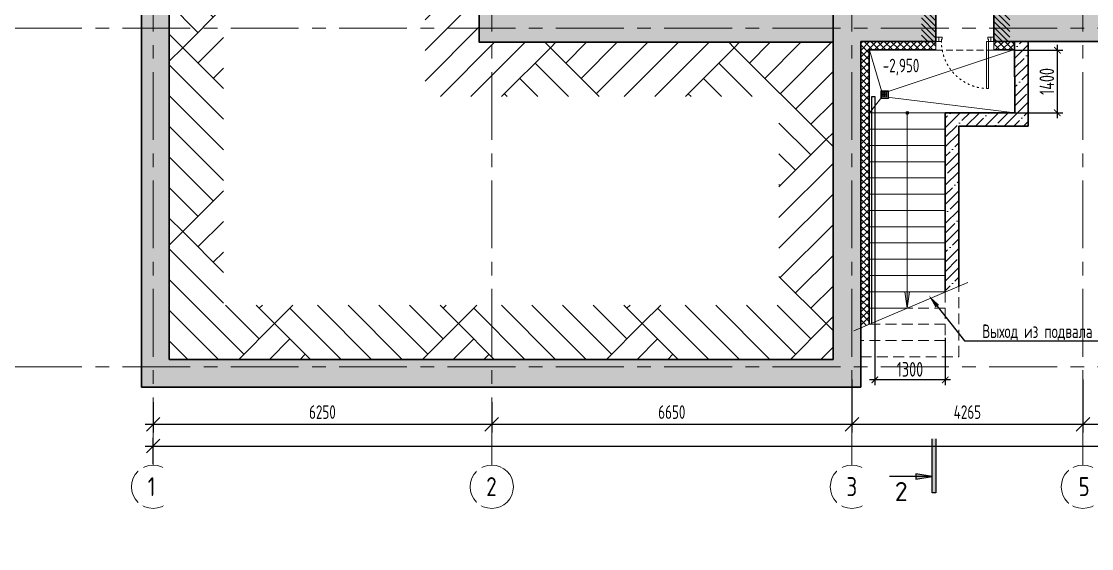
# Model space of a CAD drawing. Header units: millimetres. Extents: x -360149 to 9420325, y 0 to 292181.
# Drawn here: x -349174 to -329417, y 51853 to 61581 of the extents above; entities that cross this region are included whole.
import ezdxf
from ezdxf import colors
from ezdxf.entities.mleader import LeaderData, LeaderLine
from ezdxf.math import Vec2, Vec3

# ---------------------------------------------------------------- set-up
doc = ezdxf.new("R2010")
doc.units = ezdxf.units.MM
doc.header["$MEASUREMENT"] = 0
for name, pattern in [('ACAD_ISO03W100', [30, 12, -18]), ('ADSK_Штриховая_ш2 п1', [3, 2, -1]), ('CENTER', [2, 1.25, -0.25, 0.25, -0.25]), ('TRATTEGGIATA', [0.75, 0.5, -0.25])]:
    doc.linetypes.add(name, pattern=pattern)
doc.layers.get('0').update_dxf_attribs({"color": 250, "lineweight": 9})
for name, color, linetype, lineweight in [('1 этаж тонкие линии!', 250, 'Continuous', 0), ('АР штриховка стен', 250, 'Continuous', 9), ('АР_Выноски АПР', 7, 'Continuous', 5), ('АР_Двери', 5, 'Continuous', 18), ('АР_Лестницы', 250, 'Continuous', 15), ('АР_Лестницы ограждение', 94, 'Continuous', 25), ('АР_МосжилНии_Стены', 202, 'Continuous', 30), ('АР_Навесной фасад', 5, 'Continuous', 5), ('АР_Оси', 193, 'Continuous', 9), ('АР_Оси размеры', 164, 'Continuous', 9), ('АР_Отметки', 250, 'Continuous', 15), ('АР_Размеры дверей', 15, 'Continuous', 0), ('АР_Разрезы', 175, 'Continuous', 9), ('АР_тонкая линия', 250, 'Continuous', 0), ('АР_Утеплитель', 250, 'Continuous', 9), ('АР_Штриховка монолит', 250, 'Continuous', 9), ('Подвал', 250, 'Continuous', 30)]:
    doc.layers.add(name, color=color, linetype=linetype, lineweight=lineweight)
doc.layers.add('Тонкая', color=7, linetype='Continuous')
doc.styles.add('ISOCPEUR', font='isocpeur.ttf', dxfattribs={"width": 0.7})
doc.styles.add('METRO-STYLE', font='isocpeur.ttf', dxfattribs={"width": 0.9, "oblique": 15})
doc.styles.add('ГОСТ 2.304', font='isocpeur.ttf', dxfattribs={"width": 0.7})
doc.dimstyles.new('R_100', dxfattribs={"dimtxt": 270, "dimasz": 120, "dimexe": 100, "dimexo": 0, "dimgap": 60, "dimtad": 1, "dimdec": 0, "dimrnd": 5, "dimzin": 0, "dimdsep": 46, "dimtxsty": 'ISOCPEUR', "dimblk": 'ARCHTICK', "dimcen": 0, "dimdle": 100, "dimclrd": 256, "dimclre": 256, "dimclrt": 256, "dimadec": 0, "dimazin": 0, "dimtfac": 2, "dimtdec": 0, "dimtofl": 0, "dimtmove": 1, "dimatfit": 3, "dimfxl": 1, "dimtvp": 3, "dimtolj": 1, "dimtzin": 0, "dimarcsym": 0})
doc.dimstyles.new('СПДС', dxfattribs={"dimscale": 100, "dimtxt": 2.5, "dimasz": 2.5, "dimexe": 1.5, "dimexo": 0, "dimgap": 1, "dimtad": 1, "dimdec": 0, "dimrnd": 1, "dimtxsty": 'ГОСТ 2.304', "dimblk": 'OBLIQUE', "dimcen": 2.5, "dimdle": 1.5, "dimadec": 0, "dimazin": 2, "dimtfac": 0.75, "dimtdec": 0, "dimtmove": 1, "dimatfit": 3, "dimfxl": 1, "dimtolj": 1, "dimarcsym": 1})
pattern_1 = [(45, (-14492.97, -21067.68), (-61.871843, 61.871843), []), (135, (-14492.97, -21067.68), (-61.871843, -61.871843), [])]

# ---------------------------------------------------------------- blocks, each defined once
blk = doc.blocks.new('*U258')
blk.add_lwpolyline([(-100, 80), (-100, 950), (-140, 950), (-140, 80)], close=True)
for points in [[(-1070, 0), (-1070, 80), (-1015, 80), (-1015, 0), (-1070, 0)], [(-1015, 80), (-1015, 0), (-955, 0), (-955, 40), (-970, 40), (-970, 80), (-1015, 80)], [(-55, 80), (-55, 0), (-115, 0), (-115, 40), (-100, 40), (-100, 80), (-55, 80)], [(0, 0), (0, 80), (-55, 80), (-55, 0), (0, 0)]]:
    blk.add_lwpolyline(points)
at = {"linetype": 'ACAD_ISO03W100', "ltscale": 3}
blk.add_arc((-100, 80), 870, 90, 180, dxfattribs=at)
blk = doc.blocks.new('_Oblique')
at = {"color": 0, "linetype": 'ByBlock', "lineweight": -2}
blk.add_line((-0.5, -0.5), (0.5, 0.5), dxfattribs=at)
blk = doc.blocks.new('*D582')
at = {"layer": 'АР_Оси размеры', "color": 0, "lineweight": -2, "ltscale": 100, "transparency": 16777216}
for p, q in [((-346742, 54557), (-346742, 53997)), ((-340492, 54557), (-340492, 53997)), ((-346892, 54147), (-340342, 54147))]:
    blk.add_line(p, q, dxfattribs=at)
at = {"layer": 'АР_Оси размеры', "color": 0, "lineweight": -2, "ltscale": 100, "transparency": 16777216, "xscale": 250, "yscale": 250, "zscale": 250, "rotation": 180}
blk.add_blockref('_Oblique', (-346742, 54147), dxfattribs=at)
at = {"layer": 'АР_Оси размеры', "color": 0, "lineweight": -2, "ltscale": 100, "transparency": 16777216, "xscale": 250, "yscale": 250, "zscale": 250}
blk.add_blockref('_Oblique', (-340492, 54147), dxfattribs=at)
at = {"layer": 'АР_Оси размеры', "color": 0, "ltscale": 100, "transparency": 16777216, "insert": (-343617, 54372), "char_height": 250, "attachment_point": 5, "style": 'ГОСТ 2.304'}
blk.add_mtext('\\A1;6250', dxfattribs=at)
blk = doc.blocks.new('*D583')
at = {"layer": 'АР_Оси размеры', "color": 0, "lineweight": -2, "ltscale": 100, "transparency": 16777216}
for p, q in [((-333842, 54971), (-333842, 53997)), ((-340492, 54557), (-340492, 53997)), ((-340642, 54147), (-333692, 54147))]:
    blk.add_line(p, q, dxfattribs=at)
at = {"layer": 'АР_Оси размеры', "color": 0, "lineweight": -2, "ltscale": 100, "transparency": 16777216, "xscale": 250, "yscale": 250, "zscale": 250, "rotation": 180}
blk.add_blockref('_Oblique', (-340492, 54147), dxfattribs=at)
at = {"layer": 'АР_Оси размеры', "color": 0, "lineweight": -2, "ltscale": 100, "transparency": 16777216, "xscale": 250, "yscale": 250, "zscale": 250}
blk.add_blockref('_Oblique', (-333842, 54147), dxfattribs=at)
at = {"layer": 'АР_Оси размеры', "color": 0, "ltscale": 100, "transparency": 16777216, "insert": (-337167, 54372), "char_height": 250, "attachment_point": 5, "style": 'ГОСТ 2.304'}
blk.add_mtext('\\A1;6650', dxfattribs=at)
blk = doc.blocks.new('*D584')
at = {"layer": 'АР_Оси размеры', "color": 0, "lineweight": -2, "ltscale": 100, "transparency": 16777216}
for p, q in [((-333842, 54971), (-333842, 53997)), ((-329577, 54971), (-329577, 53997)), ((-333992, 54147), (-329427, 54147))]:
    blk.add_line(p, q, dxfattribs=at)
at = {"layer": 'АР_Оси размеры', "color": 0, "lineweight": -2, "ltscale": 100, "transparency": 16777216, "xscale": 250, "yscale": 250, "zscale": 250, "rotation": 180}
blk.add_blockref('_Oblique', (-333842, 54147), dxfattribs=at)
at = {"layer": 'АР_Оси размеры', "color": 0, "lineweight": -2, "ltscale": 100, "transparency": 16777216, "xscale": 250, "yscale": 250, "zscale": 250}
blk.add_blockref('_Oblique', (-329577, 54147), dxfattribs=at)
at = {"layer": 'АР_Оси размеры', "color": 0, "ltscale": 100, "transparency": 16777216, "insert": (-331710, 54372), "char_height": 250, "attachment_point": 5, "style": 'ГОСТ 2.304'}
blk.add_mtext('\\A1;4265', dxfattribs=at)
blk = doc.blocks.new('*D585')
at = {"layer": 'АР_Оси размеры', "color": 0, "lineweight": -2, "ltscale": 100, "transparency": 16777216}
for p, q in [((-329577, 54971), (-329577, 53997)), ((-325622, 54670), (-325622, 53997)), ((-329727, 54147), (-325472, 54147))]:
    blk.add_line(p, q, dxfattribs=at)
at = {"layer": 'АР_Оси размеры', "color": 0, "lineweight": -2, "ltscale": 100, "transparency": 16777216, "xscale": 250, "yscale": 250, "zscale": 250, "rotation": 180}
blk.add_blockref('_Oblique', (-329577, 54147), dxfattribs=at)
at = {"layer": 'АР_Оси размеры', "color": 0, "lineweight": -2, "ltscale": 100, "transparency": 16777216, "xscale": 250, "yscale": 250, "zscale": 250}
blk.add_blockref('_Oblique', (-325622, 54147), dxfattribs=at)
at = {"layer": 'АР_Оси размеры', "color": 0, "ltscale": 100, "transparency": 16777216, "insert": (-327600, 54372), "char_height": 250, "attachment_point": 5, "style": 'ГОСТ 2.304'}
blk.add_mtext('\\A1;3955', dxfattribs=at)
blk = doc.blocks.new('*D581')
at = {"layer": 'АР_Оси размеры', "color": 0, "lineweight": -2, "ltscale": 100, "transparency": 16777216}
for p, q in [((-346892, 53745), (-278177, 53745)), ((-346742, 53419), (-346742, 53895)), ((-278327, 53419), (-278327, 53895))]:
    blk.add_line(p, q, dxfattribs=at)
at = {"layer": 'АР_Оси размеры', "color": 0, "lineweight": -2, "ltscale": 100, "transparency": 16777216, "xscale": 250, "yscale": 250, "zscale": 250, "rotation": 180}
blk.add_blockref('_Oblique', (-346742, 53745), dxfattribs=at)
at = {"layer": 'АР_Оси размеры', "color": 0, "lineweight": -2, "ltscale": 100, "transparency": 16777216, "xscale": 250, "yscale": 250, "zscale": 250}
blk.add_blockref('_Oblique', (-278327, 53745), dxfattribs=at)
at = {"layer": 'АР_Оси размеры', "color": 0, "ltscale": 100, "transparency": 16777216, "insert": (-312535, 53970), "char_height": 250, "attachment_point": 5, "style": 'ГОСТ 2.304'}
blk.add_mtext('\\A1;68415', dxfattribs=at)
blk = doc.blocks.new('A$C60573c2e')
at = {"layer": 'АР_Разрезы', "ltscale": 100}
h = blk.add_hatch(color=5, dxfattribs=at)
h.dxf.hatch_style = 1
h.paths.add_polyline_path([(20810, -76719), (20880, -76719), (20880, -77719), (20810, -77719)])
h.paths.add_polyline_path([(20509, -77369), (20810, -77419), (20509, -77419)])
h.paths.add_polyline_path([(20509, -77419), (20810, -77419), (20509, -77469)])
at = {"layer": 'АР_Разрезы', "color": 5, "lineweight": 25, "ltscale": 100}
for p, q in [((20810, -77719), (20810, -76719)), ((20880, -76719), (20880, -77719)), ((20810, -77419), (20509, -77369)), ((20509, -77369), (20509, -77469)), ((20509, -77469), (20810, -77419)), ((20880, -77719), (20810, -77719))]:
    blk.add_line(p, q, dxfattribs=at)
at = {"layer": 'АР_Разрезы', "color": 5, "lineweight": 25, "ltscale": 100, "elevation": 0}
blk.add_lwpolyline([(20810, -77419), (20026, -77419)], dxfattribs=at)
at = {"layer": 'АР_Разрезы', "color": 5, "lineweight": 25, "ltscale": 100, "insert": (20360, -77519), "char_height": 350, "width": 583.33, "attachment_point": 3, "style": 'METRO-STYLE'}
blk.add_mtext('{\\Q0;\\W1;2}', dxfattribs=at)
blk = doc.blocks.new('_DotSmall')
at = {"color": 0, "linetype": 'ByBlock', "const_width": 0.5}
blk.add_lwpolyline([(-0.0625, 0, 1), (0.0625, 0, 1)], format="xyb", close=True, dxfattribs=at)
blk = doc.blocks.new('*U1258')
h = blk.add_hatch(color=256)
h.dxf.hatch_style = 1
edge = h.paths.add_edge_path()
edge.add_arc((0, 0), 27.6, 359.64, 719.64)
h = blk.add_hatch(color=256)
h.dxf.hatch_style = 1
h.paths.add_polyline_path([(3300, -44), (3300, 44), (3600, 0)])
blk.add_line((3600, 0), (0, 0))
blk.add_lwpolyline([(3300, 44), (3300, -44), (3600, 0), (3300, 44)])
blk.add_circle((0, 0), 27.6)
blk = doc.blocks.new('_ArchTick')
at = {"color": 0, "linetype": 'ByBlock', "const_width": 0.15}
blk.add_lwpolyline([(-0.5, -0.5), (0.5, 0.5)], dxfattribs=at)
blk = doc.blocks.new('*D1496')
at = {"layer": 'АР_Размеры дверей', "lineweight": -2, "ltscale": 100, "transparency": 16777216}
for p, q in [((-333420, 56038), (-333420, 54866)), ((-332120, 55740), (-332120, 54866)), ((-332020, 54966), (-333520, 54966))]:
    blk.add_line(p, q, dxfattribs=at)
at = {"layer": 'АР_Размеры дверей', "lineweight": -2, "ltscale": 100, "transparency": 16777216, "xscale": 120, "yscale": 120, "zscale": 120, "rotation": 180}
blk.add_blockref('_ArchTick', (-333420, 54966), dxfattribs=at)
at = {"layer": 'АР_Размеры дверей', "lineweight": -2, "ltscale": 100, "transparency": 16777216, "xscale": 120, "yscale": 120, "zscale": 120}
blk.add_blockref('_ArchTick', (-332120, 54966), dxfattribs=at)
at = {"layer": 'АР_Размеры дверей', "ltscale": 100, "transparency": 16777216, "insert": (-332770, 55161), "char_height": 270, "attachment_point": 5, "style": 'ISOCPEUR'}
blk.add_mtext('\\A1;1300', dxfattribs=at)
blk = doc.blocks.new('*D1542')
at = {"layer": 'Подвал', "lineweight": -2, "ltscale": 500, "transparency": 16777216}
for p, q in [((-330839, 61051), (-329949, 61051)), ((-330049, 59796), (-330049, 61151)), ((-330837, 59896), (-329949, 59896))]:
    blk.add_line(p, q, dxfattribs=at)
at = {"layer": 'Подвал', "lineweight": -2, "ltscale": 500, "transparency": 16777216, "xscale": 120, "yscale": 120, "zscale": 120}
for p, rotation in [((-330049, 61051), 90), ((-330049, 59896), 270)]:
    blk.add_blockref('_ArchTick', p, dxfattribs=dict(at, rotation=rotation))
at = {"layer": 'Подвал', "lineweight": 13, "ltscale": 500, "transparency": 16777216, "insert": (-330244, 60473), "char_height": 270, "attachment_point": 5, "rotation": 90, "style": 'ISOCPEUR'}
blk.add_mtext('\\A1;1400', dxfattribs=at)

msp = doc.modelspace()

# ---------------------------------------------------------------- hatches: boundary and pattern name
at = {"layer": '1 этаж тонкие линии!', "ltscale": 100, "transparency": 33554559}
h = msp.add_hatch(dxfattribs=at)
h.set_pattern_fill('AR-PARQ1', scale=200, angle=45, style=0)
h.paths.add_polyline_path([(-335189.93, 56344.49), (-345445.22, 56344.49), (-345445.22, 63449.05), (-341723.16, 63449.05), (-341723.16, 60196.55), (-335189.93, 60196.55)], flags=16)
h.paths.add_polyline_path([(-334189.93, 55344.49), (-346445.22, 55344.49), (-346445.22, 64449.05), (-340723.16, 64449.05), (-340723.16, 61196.55), (-334189.93, 61196.55)])
at = {"layer": 'АР штриховка стен', "ltscale": 100}
h = msp.add_hatch(dxfattribs=at)
h.set_pattern_fill('ANSI31', color=1, scale=600, angle=-90)
h.set_pattern_definition([(315, (-241909.76, 908833.57), (53.0330086, 53.0330086), [])])
h.paths.add_polyline_path([(-331220.12, 61210.89), (-331220.12, 61850.24), (-330928.54, 61850.24), (-330928.55, 61210.89)])
h.paths.add_polyline_path([(-332556.98, 61210.89), (-332556.98, 61850.24), (-332291.15, 61850.24), (-332291.15, 61210.89)])
at = {"layer": 'АР_Утеплитель', "ltscale": 100}
h = msp.add_hatch(dxfattribs=at)
h.set_pattern_fill('ANSI37', color=256, scale=700)
h.set_pattern_definition(pattern_1)
h.paths.add_polyline_path([(-332290.12, 61210.89), (-332432.58, 61210.89), (-332334.88, 61210.89), (-333684.93, 61211.49), (-333681.37, 55912.81), (-333531.37, 56002.84), (-333529.93, 61060.89), (-332291.15, 61060.89)])
h = msp.add_hatch(dxfattribs=at)
h.set_pattern_fill('ANSI37', color=256, scale=700)
h.set_pattern_definition(pattern_1)
h.paths.add_polyline_path([(-330838.56, 61210.89), (-331220.12, 61210.89), (-331220.12, 61060.89), (-330838.43, 61060.89)])
at = {"layer": 'АР_Штриховка монолит', "ltscale": 100}
h = msp.add_hatch(dxfattribs=at)
h.set_pattern_fill('ANSI35', color=256, scale=1000)
h.paths.add_polyline_path([(-340213.16, 82685.68), (-329268.38, 82681.99), (-329268.38, 82211.13), (-328947.43, 82211.13), (-328947.43, 83778.8), (-329377.62, 83778.8), (-329377.62, 84864.97), (-329885.21, 84865.04), (-329885.21, 83231.04), (-340723.16, 83231.04), (-340723.16, 64959.05), (-346955.22, 64959.05), (-346955.22, 54834.49), (-333679.93, 54834.49), (-333679.93, 61210.89), (-332291.15, 61210.89), (-332291.15, 61850.24), (-334189.93, 61850.24), (-334189.93, 55344.49), (-346445.22, 55344.49), (-346445.22, 64449.05), (-340723.16, 64449.05), (-340723.16, 61196.55), (-334189.93, 61196.55), (-334189.93, 61706.55), (-340213.16, 61706.55), (-340213.16, 64904.62)])
h = msp.add_hatch(dxfattribs=at)
h.set_pattern_fill('ANSI35', color=256, scale=1000)
h.paths.add_polyline_path([(-325627.69, 72612.43), (-326207.41, 72612.43), (-326207.41, 70995.68), (-325622.01, 70995.68), (-325622.01, 71514.8), (-325627.69, 71514.8)])
h.paths.add_polyline_path([(-325622.01, 70995.68), (-326207.41, 70995.68), (-326207.41, 61850.24), (-331220.12, 61850.24), (-331220.12, 61210.89), (-325622.01, 61210.89)])
h.paths.add_polyline_path([(-321167.01, 71514.77), (-325622.01, 71514.8), (-325622.01, 70995.68), (-321167.01, 70995.68)])
h.paths.add_polyline_path([(-321167.01, 70995.68), (-325622.01, 70995.68), (-325622.01, 61210.89), (-325476.29, 61210.89), (-325476.29, 66614.45), (-299159.46, 66614.45), (-299146.92, 67165.06), (-325476.29, 67165.06), (-325476.29, 70779.69), (-321167.01, 70779.69)])
h.paths.add_polyline_path([(-295200.81, 71514.7), (-314248.21, 71514.7), (-314248.21, 71514.72), (-317888.61, 71514.72), (-317885.54, 71514.74), (-317879.5, 71514.74), (-317896.47, 71514.75), (-321167.04, 71514.75), (-321167.01, 70995.68), (-295200.78, 70995.68)])
h.paths.add_polyline_path([(-318333.24, 71514.74), (-317884.69, 71514.74)], flags=16)
h.paths.add_polyline_path([(-295200.8, 70995.68), (-321167.01, 70995.68), (-321167.01, 70779.69), (-295200.8, 70779.69)])
h = msp.add_hatch(dxfattribs=at)
h.set_pattern_fill('ANSI35', color=256, scale=1000)
h.paths.add_polyline_path([(-332117.22, 56586.29), (-331868.71, 56691.17), (-331867.93, 59645.66), (-330587.9, 59645.66), (-330588.56, 61210.89), (-330838.56, 61210.89), (-330837.9, 59895.68), (-332117.95, 59895.68)])

# ---------------------------------------------------------------- linework, layer by layer
at = {"color": 157, "ltscale": 150, "true_color": 0x465c7c}
for p, q in [((-333263.99, 60180.99), (-333263.99, 60280.99)), ((-333238.4, 60180.99), (-333238.4, 60280.99)), ((-333211.68, 60180.99), (-333211.68, 60280.99)), ((-333188.4, 60256.58), (-333288.4, 60256.58)), ((-333188.4, 60230.99), (-333288.4, 60230.99)), ((-333188.4, 60205.41), (-333288.4, 60205.41))]:
    msp.add_line(p, q, dxfattribs=at)
for points in [[(-333288.4, 60280.99), (-333519.93, 61050.89)], [(-333188.4, 60280.99), (-330838.56, 61060.89)], [(-333288.4, 60180.99), (-333519.92, 59892.33)], [(-333188.4, 60180.99), (-330836.48, 59892.46)]]:
    msp.add_lwpolyline(points, dxfattribs=at)
for points in [[(-333168.4, 60300.99), (-333168.4, 60160.99), (-333308.4, 60160.99), (-333308.4, 60300.99)], [(-333188.4, 60280.99), (-333188.4, 60180.99), (-333288.4, 60180.99), (-333288.4, 60280.99)]]:
    msp.add_lwpolyline(points, close=True, dxfattribs=at)
at = {"layer": 'АР_Лестницы', "color": 18, "ltscale": 100, "true_color": 0x000000}
for p, q in [((-332118.47, 59592.85), (-333518.61, 59592.85)), ((-332118.34, 59292.85), (-333518.61, 59292.85)), ((-332118.2, 58992.85), (-333518.61, 58992.85)), ((-332118.07, 58692.85), (-333518.61, 58692.85)), ((-332117.93, 58393.48), (-333518.61, 58392.85)), ((-332117.8, 58092.85), (-333518.61, 58092.85)), ((-332117.66, 57792.85), (-333518.61, 57792.85)), ((-332117.52, 57492.85), (-333518.61, 57492.85)), ((-332117.39, 57192.85), (-333518.61, 57192.85)), ((-331699.52, 56762.57), (-333808.72, 55872.43)), ((-332117.25, 56892.85), (-333518.61, 56892.85))]:
    msp.add_line(p, q, dxfattribs=at)
at = {"layer": 'АР_Лестницы', "ltscale": 100}
for points in [[(-332118.61, 59892.85), (-333518.61, 59892.85)], [(-332117.12, 56592.85), (-333518.61, 56592.85)], [(-332812.53, 56292.85), (-333518.61, 56292.85)]]:
    msp.add_lwpolyline(points, dxfattribs=at)
at = {"layer": 'АР_Лестницы ограждение', "color": 18, "ltscale": 100, "true_color": 0x000000}
msp.add_lwpolyline([(-333471.77, 56016.74), (-333471.77, 60193.27), (-333420.49, 60193.27), (-333420.49, 56038.39)], dxfattribs=at)
at = {"layer": 'АР_МосжилНии_Стены', "ltscale": 100}
for p, q in [((-332291.15, 61210.89), (-332291.15, 61850.24)), ((-331220.12, 61850.24), (-331220.12, 61210.89)), ((-333679.93, 54834.49), (-333679.93, 61210.89)), ((-333679.93, 61210.89), (-332291.15, 61210.89)), ((-331220.12, 61210.89), (-327493.12, 61210.89)), ((-330837.23, 59895.68), (-330838.56, 61210.89)), ((-330587.23, 59645.66), (-330588.56, 61210.89)), ((-332120.25, 59892.85), (-332120.34, 56586.29, 0)), ((-330840.16, 59892.85), (-332120.21, 59892.85)), ((-331868.6, 56993.93), (-331870.21, 59645.66)), ((-330587.9, 59645.66), (-331870.21, 59645.66)), ((-331868.71, 56691.17), (-331870.21, 59645.66)), ((-330587.9, 59645.66), (-331867.93, 59645.66)), ((-346955.22, 54834.49), (-333679.93, 54834.49))]:
    msp.add_line(p, q, dxfattribs=at)
for points in [[(-346955.22, 54834.49), (-346955.22, 64959.05), (-340723.16, 64959.05), (-340723.16, 83231.04), (-329885.21, 83231.04)], [(-334189.93, 55344.49), (-346445.22, 55344.49), (-346445.22, 64449.05), (-340723.16, 64449.05), (-340723.16, 61196.55), (-334189.93, 61196.55), (-334189.93, 55344.49)], [(-332291.15, 61850.24), (-334189.93, 61850.24), (-334189.93, 61196.55)]]:
    msp.add_lwpolyline(points, dxfattribs=at)
at = {"layer": 'АР_Навесной фасад', "ltscale": 100}
for p, q in [((-333529.93, 61060.89), (-332291.15, 61060.89)), ((-333529.93, 55990.09), (-333529.93, 61060.89)), ((-333519.93, 61050.89), (-332291.15, 61050.89)), ((-333519.93, 55994.31), (-333519.93, 61050.89)), ((-332291.15, 61050.89), (-332291.15, 61210.89)), ((-331220.12, 61050.89), (-331220.12, 61210.89)), ((-331220.12, 61060.89), (-330838.56, 61060.89)), ((-331220.12, 61050.89), (-330838.56, 61050.89))]:
    msp.add_line(p, q, dxfattribs=at)
at = {"layer": 'АР_Оси', "linetype": 'CENTER', "ltscale": 1000}
for p, q in [((-329577.01, 53394.41), (-329577.01, 87701.89)), ((-340492.01, 53394.41), (-340492.01, 87278.34)), ((-333842.01, 53394.41), (-333842.01, 82776.94)), ((-346742.01, 53394.41), (-346742.01, 67872.53)), ((-359305.77, 61455.68), (-275708.6, 61455.68)), ((-359305.77, 55205.68), (-275708.6, 55205.68))]:
    msp.add_line(p, q, dxfattribs=at)
at = {"layer": 'АР_Оси', "ltscale": 0.5}
for centre in [(-346742.01, 52994.41), (-340492.01, 52994.41), (-333842.01, 52994.41), (-329577.01, 52994.41)]:
    msp.add_circle(centre, 400, dxfattribs=at)
at = {"layer": 'АР_тонкая линия', "linetype": 'ADSK_Штриховая_ш2 п1', "ltscale": 100}
for p, q in [((-332120.25, 59892.85), (-332120.22, 55392.85)), ((-331870.21, 55392.85), (-331870.21, 59642.97, 0)), ((-332120.21, 58992.85), (-333518.61, 58992.85)), ((-332120.21, 58692.85), (-333518.61, 58692.85)), ((-332120.21, 58392.85), (-333518.62, 58392.85)), ((-332120.2, 58092.85), (-333518.62, 58092.85)), ((-332120.22, 57792.85), (-333518.62, 57792.85)), ((-332120.22, 57492.85), (-333518.62, 57492.85)), ((-332120.22, 57192.85), (-333518.62, 57192.85)), ((-332120.22, 56892.85), (-333518.62, 56892.85)), ((-332120.22, 56592.85), (-333518.62, 56592.85)), ((-332120.22, 56292.85), (-333518.62, 56292.85)), ((-332120.22, 56292.85), (-332120.22, 55992.85)), ((-332120.22, 55992.85), (-333543.69, 55992.85)), ((-332120.22, 55692.85), (-333679.93, 55692.85)), ((-333679.93, 55392.85), (-331870.21, 55392.85))]:
    msp.add_line(p, q, dxfattribs=at)
for points in [[(-332120.21, 59892.85), (-333518.61, 59892.85)], [(-332120.21, 59592.85), (-333518.61, 59592.85)], [(-332120.21, 59292.85), (-332120.21, 59292.85), (-333518.61, 59292.85)]]:
    msp.add_lwpolyline(points, dxfattribs=at)
at = {"layer": 'Подвал', "linetype": 'TRATTEGGIATA', "lineweight": 13, "ltscale": 250}
msp.add_line((-332290.12, 61050.89), (-331220.12, 61050.89), dxfattribs=at)

# ---------------------------------------------------------------- block references
at = {"layer": 'АР_Двери', "xscale": -1, "rotation": 180}
msp.add_blockref('*U258', (-331220.12, 61290.89), dxfattribs=at)
at = {"layer": 'АР_Лестницы', "ltscale": 75, "rotation": 270}
msp.add_blockref('*U1258', (-332821.11, 59892.85), dxfattribs=at)
at = {"layer": 'Тонкая', "color": 31, "ltscale": 100, "true_color": 0xfecc66}
msp.add_blockref('A$C60573c2e', (-353172.07, 130600.68), dxfattribs=at)

# ---------------------------------------------------------------- dimensions: what is measured, and where the dimension line sits
at = {"layer": 'АР_Оси размеры', "ltscale": 100}
for base, p1, p2, picture, middle in [((-333842.01, 54147.08), (-340492.01, 54557.03), (-333842.01, 54970.86), '*D583', (-337167.01, 54372.08)), ((-329577.01, 54147.08), (-333842.01, 54970.86), (-329577.01, 54970.86), '*D584', (-331709.51, 54372.08)), ((-325622.01, 54147.08), (-329577.01, 54970.86), (-325622.01, 54670.13), '*D585', (-327599.51, 54372.08)), ((-340492.01, 54147.08), (-346742.01, 54557.03), (-340492.01, 54557.03), '*D582', (-343617.01, 54372.08))]:
    dim = msp.add_linear_dim(base=base, p1=p1, p2=p2, dimstyle='СПДС', dxfattribs=at)
    dim.commit()
    dim.dimension.update_dxf_attribs({"geometry": picture, "text_midpoint": middle})
at = {"layer": 'АР_Размеры дверей', "ltscale": 100}
dim = msp.add_linear_dim(base=(-333420.49, 54965.92), p1=(-332120.25, 55739.87, 0), p2=(-333420.49, 56038.39), dimstyle='R_100', override={"dimpost": '\\X', "dimfxl": 2.5, "dimarcsym": 2}, dxfattribs=at)
dim.commit()
dim.dimension.update_dxf_attribs({"geometry": '*D1496', "text_midpoint": (-332770.37, 55160.92)})
at = {"layer": 'Подвал', "lineweight": 13, "ltscale": 500}
dim = msp.add_linear_dim(base=(-330048.99, 61050.89), p1=(-330837.23, 59895.68), p2=(-330838.56, 61050.89), angle=90, text='1400', dimstyle='R_100', override={"dimpost": '\\X', "dimfxl": 2.5, "dimarcsym": 2}, dxfattribs=at)
dim.commit()
dim.dimension.update_dxf_attribs({"geometry": '*D1542', "text_midpoint": (-330243.99, 60473.28)})

# ---------------------------------------------------------------- leaders
at = {"layer": 'АР_Выноски АПР'}
ml = msp.add_multileader_mtext('Standard', dxfattribs=at)
ml.set_content('Выход из подвала №2', color=256, style='ISOCPEUR')
ml.set_leader_properties()
ml.build(insert=Vec2(0, 0))
ml.multileader.update_dxf_attribs({"text_left_attachment_type": 6, "text_right_attachment_type": 6, "dogleg_length": 100, "arrow_head_size": 250})
ctx = ml.context
ctx.base_point, ctx.char_height, ctx.arrow_head_size, ctx.landing_gap_size, ctx.plane_origin = Vec3(-331460.6, 55688.26), 250, 250, 25, Vec3(-325411.4, 67861.72)
ctx.left_attachment, ctx.right_attachment = 6, 6
notes = []
notes.append((ctx, [(0, (1, 1, 0), (-331760.98, 55688.26), (1, 0), 300.37, [(2, [(-332420.84, 56522.27)], 0, [])])]))
ctx.mtext.insert, ctx.mtext.width, ctx.mtext.defined_height, ctx.mtext.flow_direction = Vec3(-331435.6, 55988.26), 4200.7654, 12.17, 5
for ctx, leaders in notes:
    for number, flags, end, landing, length, lines in leaders:
        leader = LeaderData()
        leader.index, (leader.has_last_leader_line, leader.has_dogleg_vector, leader.attachment_direction) = number, flags
        leader.last_leader_point, leader.dogleg_vector, leader.dogleg_length = Vec3(end), Vec3(landing), length
        for number, points, colour, breaks in lines:
            line = LeaderLine()
            line.index, line.vertices, line.color, line.breaks = number, Vec3.list(points), colors.encode_raw_color(colour), breaks
            leader.lines.append(line)
        ctx.leaders.append(leader)

# ---------------------------------------------------------------- next in the draw order: texts
at = {"layer": 'АР_Оси', "char_height": 350, "attachment_point": 1, "line_spacing_factor": 1.149209, "style": 'ГОСТ 2.304', "bg_fill": 2}
for s, insert in [('{\\W0.8;1}', (-346841.83, 53172.19)), ('{\\W0.8;3}', (-333941.83, 53172.19)), ('{\\W0.8;5}', (-329657.41, 53172.19))]:
    msp.add_mtext(s, dxfattribs=dict(at, insert=insert))
at = {"layer": 'АР_Оси', "insert": (-340591.83, 53172.19), "char_height": 350, "width": 114.6288, "attachment_point": 1, "line_spacing_factor": 1.149209, "style": 'ГОСТ 2.304', "bg_fill": 2}
msp.add_mtext('{\\W0.8;2}', dxfattribs=at)

# ---------------------------------------------------------------- next in the draw order: block references
at = {"layer": 'Тонкая', "color": 31, "ltscale": 100, "true_color": 0xfecc66}
msp.add_blockref('A$C60573c2e', (-353172.07, 130600.68), dxfattribs=at)

# ---------------------------------------------------------------- next in the draw order: dimensions: what is measured, and where the dimension line sits
at = {"layer": 'АР_Оси размеры', "ltscale": 100}
dim = msp.add_linear_dim(base=(-278327.01, 53745), p1=(-346742.01, 53419.41), p2=(-278327.01, 53419.41), dimstyle='СПДС', dxfattribs=at)
dim.commit()
dim.dimension.update_dxf_attribs({"geometry": '*D581', "text_midpoint": (-312534.51, 53970)})

# ---------------------------------------------------------------- next in the draw order: leaders
at = {"layer": 'АР_Отметки'}
ml = msp.add_multileader_mtext('Standard', dxfattribs=at)
ml.set_content('{\\W0.8;-2,250}', color=256, style='ISOCPEUR')
ml.set_leader_properties(color=256, linetype='Continuous', lineweight=-1)
ml.set_arrow_properties(name='DOTSMALL')
ml.build(insert=Vec2(0, 0))
ml.multileader.update_dxf_attribs({"has_text_frame": 1, "text_left_attachment_type": 4, "text_right_attachment_type": 4, "dogleg_length": 100, "arrow_head_size": 180})
ctx = ml.context
ctx.base_point, ctx.char_height, ctx.arrow_head_size, ctx.landing_gap_size, ctx.plane_origin = Vec3(-335903.25, 116985.86, 0), 250, 180, 50, Vec3(-337173.96, 115928.76, 0)
ctx.left_attachment, ctx.right_attachment = 4, 4
notes = []
notes.append((ctx, [(0, (0, 0, 0), (0, 0), (1, 0), 1, [])]))
ctx.mtext.insert, ctx.mtext.width, ctx.mtext.defined_height, ctx.mtext.line_spacing_style, ctx.mtext.flow_direction = Vec3(-335853.25, 117319.19, 0), 769.989, 343.89, 2, 5
ml = msp.add_multileader_mtext('Standard', dxfattribs=at)
ml.set_content('{\\W0.8;-2,250}', color=256, style='ISOCPEUR')
ml.set_leader_properties(color=256, linetype='Continuous', lineweight=-1)
ml.set_arrow_properties(name='DOTSMALL')
ml.build(insert=Vec2(0, 0))
ml.multileader.update_dxf_attribs({"has_text_frame": 1, "text_left_attachment_type": 4, "text_right_attachment_type": 4, "dogleg_length": 100, "arrow_head_size": 180})
ctx = ml.context
ctx.base_point, ctx.char_height, ctx.arrow_head_size, ctx.landing_gap_size, ctx.plane_origin = Vec3(-331840.15, 103386.88), 250, 180, 50, Vec3(-332043.59, 102108.76)
ctx.left_attachment, ctx.right_attachment = 4, 4
notes.append((ctx, [(0, (0, 0, 0), (0, 0), (1, 0), 1, [])]))
ctx.mtext.insert, ctx.mtext.width, ctx.mtext.defined_height, ctx.mtext.line_spacing_style, ctx.mtext.flow_direction = Vec3(-331790.15, 103720.21), 769.989, 343.89, 2, 5
ml = msp.add_multileader_mtext('Standard', dxfattribs=at)
ml.set_content('{\\W0.8;-2,500}', color=256, style='ISOCPEUR')
ml.set_leader_properties(color=256, linetype='Continuous', lineweight=-1)
ml.set_arrow_properties(name='DOTSMALL')
ml.build(insert=Vec2(0, 0))
ml.multileader.update_dxf_attribs({"has_text_frame": 1, "text_left_attachment_type": 4, "text_right_attachment_type": 4, "dogleg_length": 100, "arrow_head_size": 180})
ctx = ml.context
ctx.base_point, ctx.char_height, ctx.arrow_head_size, ctx.landing_gap_size, ctx.plane_origin = Vec3(-348917.1, 102167.8), 250, 180, 50, Vec3(-348638.57, 101601.28)
ctx.left_attachment, ctx.right_attachment = 4, 4
notes.append((ctx, [(0, (0, 0, 0), (0, 0), (1, 0), 1, [])]))
ctx.mtext.insert, ctx.mtext.width, ctx.mtext.line_spacing_style, ctx.mtext.flow_direction = Vec3(-348867.1, 102501.13), 749.6898, 2, 5
ml = msp.add_multileader_mtext('Standard', dxfattribs=at)
ml.set_content('{\\W0.8;-2,400}', color=256, style='ISOCPEUR')
ml.set_leader_properties(color=256, linetype='Continuous', lineweight=-1)
ml.set_arrow_properties(name='DOTSMALL')
ml.build(insert=Vec2(0, 0))
ml.multileader.update_dxf_attribs({"has_text_frame": 1, "text_left_attachment_type": 4, "text_right_attachment_type": 4, "dogleg_length": 100, "arrow_head_size": 180})
ctx = ml.context
ctx.base_point, ctx.char_height, ctx.arrow_head_size, ctx.landing_gap_size, ctx.plane_origin = Vec3(-345559.57, 101933.6), 250, 180, 50, Vec3(-345640.96, 100655.48)
ctx.left_attachment, ctx.right_attachment = 4, 4
notes.append((ctx, [(0, (0, 0, 0), (0, 0), (1, 0), 1, [])]))
ctx.mtext.insert, ctx.mtext.width, ctx.mtext.defined_height, ctx.mtext.line_spacing_style, ctx.mtext.flow_direction = Vec3(-345509.57, 102266.93), 769.989, 343.89, 2, 5
ml = msp.add_multileader_mtext('Standard', dxfattribs=at)
ml.set_content('{\\W0.8;-2,550}', color=256, style='ISOCPEUR')
ml.set_leader_properties(color=256, linetype='Continuous', lineweight=-1)
ml.set_arrow_properties(name='DOTSMALL')
ml.build(insert=Vec2(0, 0))
ml.multileader.update_dxf_attribs({"has_text_frame": 1, "text_left_attachment_type": 4, "text_right_attachment_type": 4, "dogleg_length": 100, "arrow_head_size": 180})
ctx = ml.context
ctx.base_point, ctx.char_height, ctx.arrow_head_size, ctx.landing_gap_size, ctx.plane_origin = Vec3(-342033.25, 92368.05), 250, 180, 50, Vec3(-342114.65, 91100.49)
ctx.left_attachment, ctx.right_attachment = 4, 4
notes.append((ctx, [(0, (0, 0, 0), (0, 0), (1, 0), 1, [])]))
ctx.mtext.insert, ctx.mtext.width, ctx.mtext.line_spacing_style, ctx.mtext.flow_direction = Vec3(-341983.25, 92701.39), 852.697, 2, 5
ml = msp.add_multileader_mtext('Standard', dxfattribs=at)
ml.set_content('{\\W0.8;-2,250}', color=256, style='ISOCPEUR')
ml.set_leader_properties(color=256, linetype='Continuous', lineweight=-1)
ml.set_arrow_properties(name='DOTSMALL')
ml.build(insert=Vec2(0, 0))
ml.multileader.update_dxf_attribs({"has_text_frame": 1, "text_left_attachment_type": 4, "text_right_attachment_type": 4, "dogleg_length": 100, "arrow_head_size": 180})
ctx = ml.context
ctx.base_point, ctx.char_height, ctx.arrow_head_size, ctx.landing_gap_size, ctx.plane_origin = Vec3(-333043.69, 87555.11), 250, 180, 50, Vec3(-333125.08, 86287.55)
ctx.left_attachment, ctx.right_attachment = 4, 4
notes.append((ctx, [(0, (0, 0, 0), (0, 0), (1, 0), 1, [])]))
ctx.mtext.insert, ctx.mtext.width, ctx.mtext.line_spacing_style, ctx.mtext.flow_direction = Vec3(-332993.69, 87888.45), 852.697, 2, 5
ml = msp.add_multileader_mtext('Standard', dxfattribs=at)
ml.set_content('-2,950', color=256, style='ISOCPEUR')
ml.set_leader_properties(color=256, linetype='Continuous', lineweight=-1)
ml.set_arrow_properties(name='DOTSMALL')
ml.build(insert=Vec2(0, 0))
ml.multileader.update_dxf_attribs({"has_text_frame": 1, "text_left_attachment_type": 4, "text_right_attachment_type": 4, "dogleg_length": 100, "arrow_head_size": 180})
ctx = ml.context
ctx.base_point, ctx.char_height, ctx.arrow_head_size, ctx.landing_gap_size, ctx.plane_origin = Vec3(-333322.55, 60559.24), 250, 180, 50, Vec3(-332380.93, 59205.65)
ctx.left_attachment, ctx.right_attachment = 4, 4
notes.append((ctx, [(0, (0, 0, 0), (0, 0), (1, 0), 1, [])]))
ctx.mtext.insert, ctx.mtext.width, ctx.mtext.defined_height, ctx.mtext.line_spacing_style, ctx.mtext.flow_direction = Vec3(-333272.55, 60892.58), 599.1982, 407.47, 2, 5
for ctx, leaders in notes:
    for number, flags, end, landing, length, lines in leaders:
        leader = LeaderData()
        leader.index, (leader.has_last_leader_line, leader.has_dogleg_vector, leader.attachment_direction) = number, flags
        leader.last_leader_point, leader.dogleg_vector, leader.dogleg_length = Vec3(end), Vec3(landing), length
        for number, points, colour, breaks in lines:
            line = LeaderLine()
            line.index, line.vertices, line.color, line.breaks = number, Vec3.list(points), colors.encode_raw_color(colour), breaks
            leader.lines.append(line)
        ctx.leaders.append(leader)

doc.saveas('drawing.dxf')
